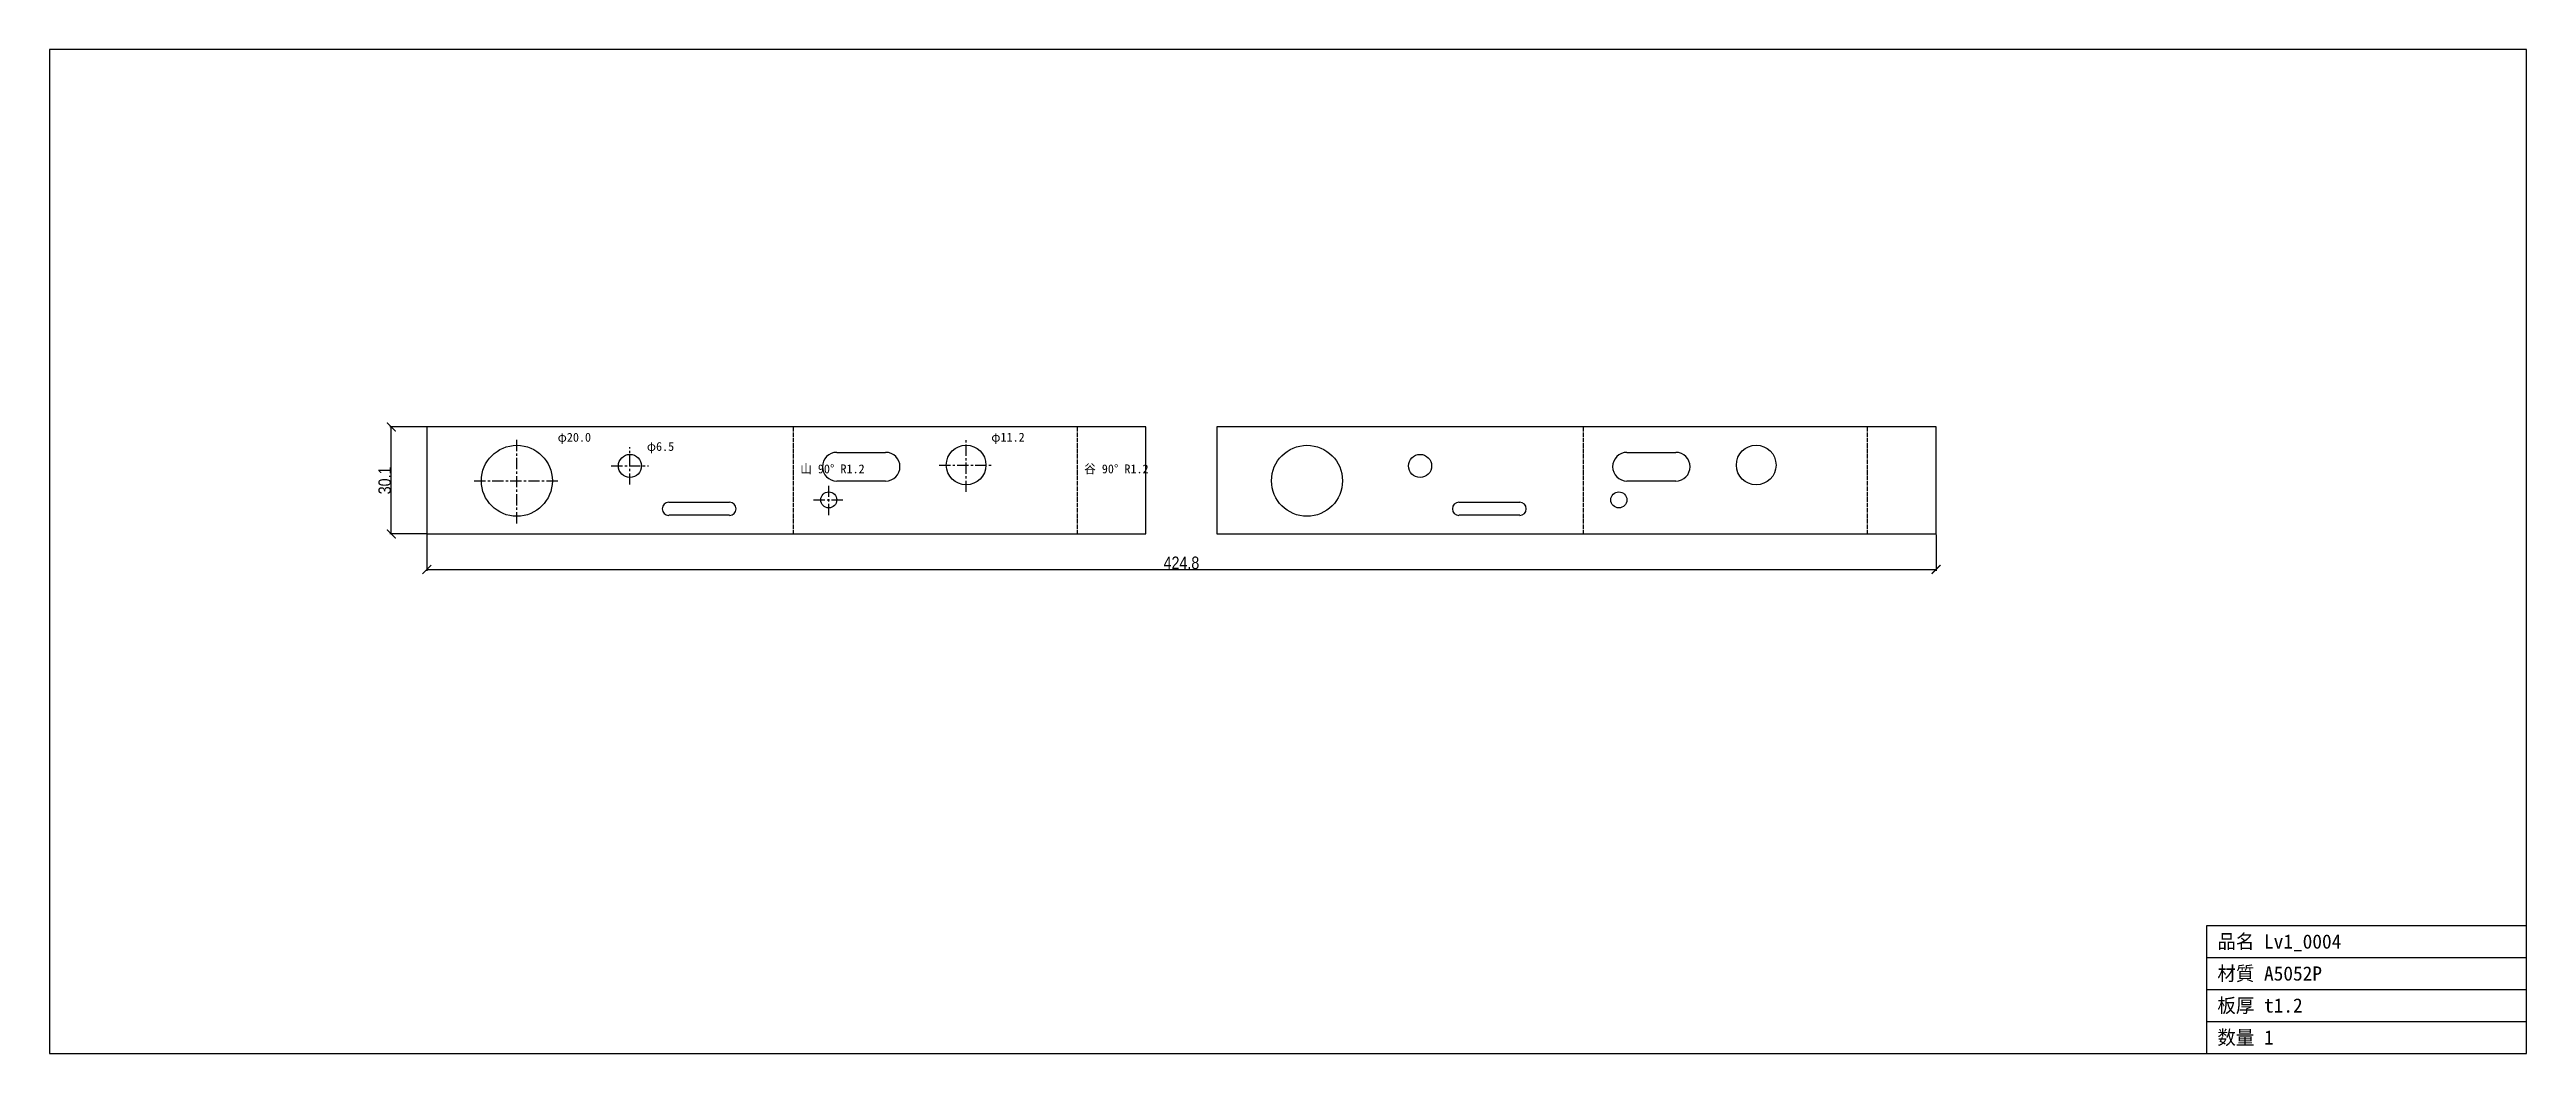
# Model space of a CAD drawing. Header units: millimetres. Extents: x -106 to 591, y -146 to 136.
import ezdxf

# ---------------------------------------------------------------- set-up
doc = ezdxf.new("R2010")
doc.units = ezdxf.units.MM
doc.linetypes.add('CENTER', pattern=[5.08, 3.175, -0.635, 0.635, -0.635])
doc.linetypes.add('DASHED', pattern=[1.524, 1.27, -0.254])
for name, color, linetype in [('中心線', 7, 'Continuous'), ('図枠', 7, 'Continuous'), ('外形', 7, 'Continuous'), ('寸法', 7, 'Continuous'), ('文字', 7, 'Continuous'), ('曲げ線', 7, 'Continuous')]:
    doc.layers.add(name, color=color, linetype=linetype)
doc.styles.add('OpenSansCondensed-Light', font='OpenSansCondensed-Light.ttf')
doc.dimstyles.new('EZDXF', dxfattribs={"dimtxt": 0.25, "dimasz": 0.175, "dimexe": 0.375, "dimexo": 0.125, "dimgap": 0.1, "dimtad": 1, "dimlfac": 100, "dimzin": 12, "dimdsep": 46, "dimtxsty": 'OpenSansCondensed-Light', "dimblk": 'ARCHTICK', "dimcen": 2.5, "dimazin": 3, "dimtfac": 0.5, "dimtmove": 2, "dimatfit": 3})

# ---------------------------------------------------------------- blocks, each defined once
blk = doc.blocks.new('_ARCHTICK')
at = {"color": 0, "linetype": 'BYBLOCK', "const_width": 0.15}
blk.add_lwpolyline([(-0.5, -0.5), (0.5, 0.5)], dxfattribs=at)

msp = doc.modelspace()

# ---------------------------------------------------------------- linework, layer by layer
at = {"layer": '中心線', "color": 1, "linetype": 'CENTER'}
for p, q in [((25.34, 2.96), (25.34, 26.95)), ((57.18, 13.88), (57.18, 24.38)), ((151.8, 11.81), (151.8, 26.98)), ((13.34, 14.96), (37.33, 14.96)), ((51.93, 19.13), (62.43, 19.13)), ((144.22, 19.4), (159.39, 19.4)), ((108.87, 9.58), (117.39, 9.58)), ((113.13, 5.32), (113.13, 13.84))]:
    msp.add_line(p, q, dxfattribs=at)
at = {"layer": '図枠'}
for p, q in [((591.02, 136.32), (-106.2, 136.32)), ((-106.2, 136.32), (-106.2, -146.2)), ((591.02, -146.2), (591.02, 136.32)), ((501.02, -146.2), (501.02, -110.2)), ((501.02, -110.2), (591.02, -110.2)), ((501.02, -119.2), (591.02, -119.2)), ((501.02, -128.2), (591.02, -128.2)), ((501.02, -137.2), (591.02, -137.2)), ((-106.2, -146.2), (591.02, -146.2))]:
    msp.add_line(p, q, dxfattribs=at)
at = {"layer": '外形'}
for p, q in [((0, 30.12), (0, 0)), ((202.41, 30.12), (0, 30.12)), ((202.41, 0), (202.41, 30.12)), ((222.41, 30.12), (222.41, 0)), ((424.82, 30.12), (222.41, 30.12)), ((424.82, 0), (424.82, 30.12)), ((115.4, 22.96), (129.15, 22.96)), ((337.81, 22.96), (351.56, 22.96)), ((129.15, 14.88), (115.4, 14.88)), ((351.56, 14.88), (337.81, 14.88)), ((68.1, 8.91), (85.23, 8.91)), ((290.51, 8.91), (307.64, 8.91)), ((0, 0), (202.41, 0)), ((85.23, 5.24), (68.1, 5.24)), ((222.41, 0), (424.82, 0)), ((307.64, 5.24), (290.51, 5.24))]:
    msp.add_line(p, q, dxfattribs=at)
for centre, radius in [((25.34, 14.96), 9.99), ((57.18, 19.13), 3.25), ((151.8, 19.4), 5.58), ((247.75, 14.96), 9.99), ((279.59, 19.13), 3.25), ((374.21, 19.4), 5.58), ((113.13, 9.58), 2.26), ((335.54, 9.58), 2.26)]:
    msp.add_circle(centre, radius, dxfattribs=at)
for centre, radius, start, end in [((115.4, 18.92), 4.04, 90, -90), ((129.15, 18.92), 4.04, -90, 90), ((337.81, 18.92), 4.04, 90, -90), ((351.56, 18.92), 4.04, -90, 90), ((68.1, 7.07), 1.84, 90, -90), ((85.23, 7.07), 1.84, -90, 90), ((290.51, 7.07), 1.84, 90, -90), ((307.64, 7.07), 1.84, -90, 90)]:
    msp.add_arc(centre, radius, start, end, dxfattribs=at)
at = {"layer": '曲げ線', "color": 3, "linetype": 'DASHED'}
for p, q in [((103.12, 30.12), (103.12, 0)), ((183.05, 30.12), (183.05, 0)), ((325.53, 30.12), (325.53, 0)), ((405.46, 30.12), (405.46, 0))]:
    msp.add_line(p, q, dxfattribs=at)

# ---------------------------------------------------------------- texts
at = {"layer": '文字'}
for s, height, p in [('φ20.0', 2.5, (36.83, 25.95)), ('φ11.2', 2.5, (158.89, 25.98)), ('φ6.5', 2.5, (61.93, 23.38)), ('山 90° R1.2', 2.5, (105.12, 17.06)), ('谷 90° R1.2', 2.5, (185.05, 17.06)), ('品名 Lv1_0004', 4, (504.02, -116.7)), ('材質 A5052P', 4, (504.02, -125.7)), ('板厚 t1.2', 4, (504.02, -134.7)), ('数量 1', 4, (504.02, -143.7))]:
    msp.add_text(s, height=height, dxfattribs=at).set_placement(p)

# ---------------------------------------------------------------- dimensions: what is measured, and where the dimension line sits
at = {"layer": '寸法'}
msp.add_linear_dim(base=(-10, 0), p1=(0, 0), p2=(0, 30.12), angle=90, dimstyle='EZDXF', override={"dimtxt": 3.5, "dimasz": 2.5, "dimdec": 1, "dimlfac": 1}, dxfattribs=at).render()
msp.add_linear_dim(base=(0, -10), p1=(0, 0), p2=(424.82, 0), dimstyle='EZDXF', override={"dimtxt": 3.5, "dimasz": 2.5, "dimdec": 1, "dimlfac": 1}, dxfattribs=at).render()

doc.saveas('drawing.dxf')
